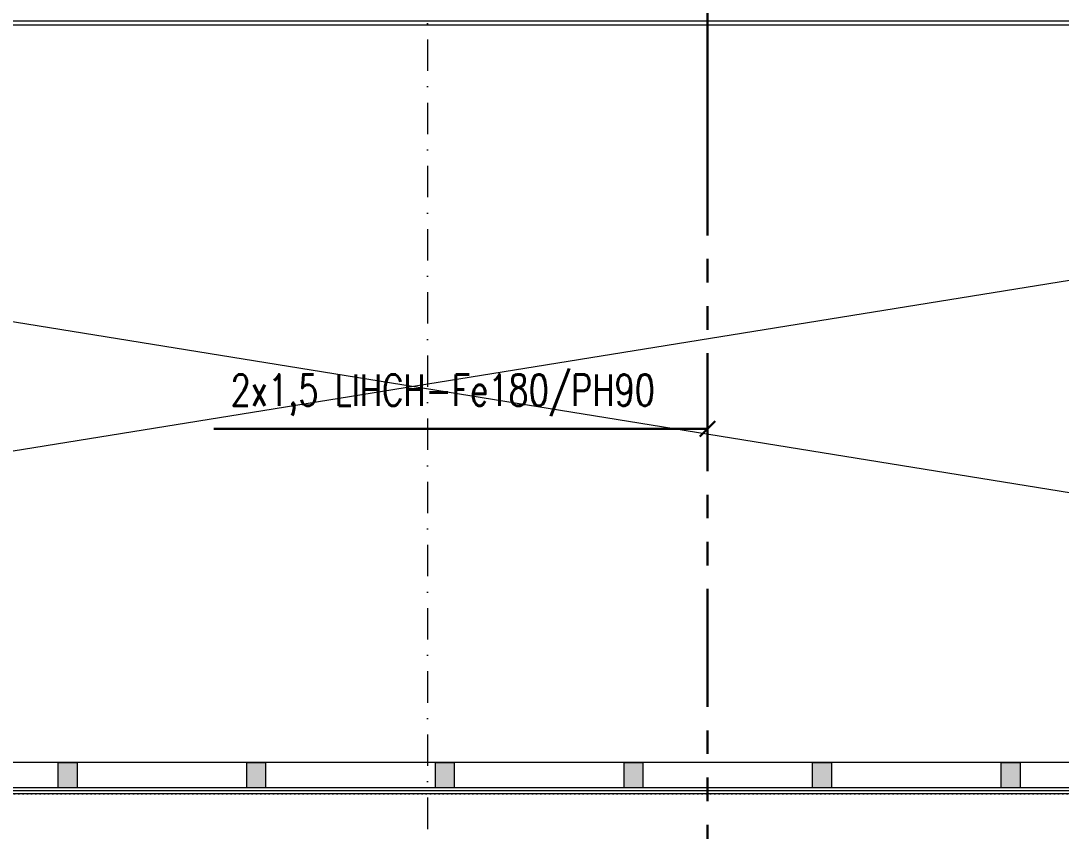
# Model space of a CAD drawing. Extents: x -9058 to 11890, y 0 to 8106.
# Drawn here: x 8305.7 to 8636.6, y 2309.3 to 2567.1 of the extents above; entities that cross this region are included whole.
import ezdxf

# ---------------------------------------------------------------- set-up
doc = ezdxf.new("R2010")
doc.units = 0
doc.header["$LTSCALE"] = 10
doc.header["$MEASUREMENT"] = 0
for name, pattern in [('DASHDOT', [1, 0.5, -0.25, 0, -0.25]), ('DOT2', [0.125, 0, -0.125]), ('PHANTOM2', [1.25, 0.625, -0.125, 0.125, -0.125, 0.125, -0.125])]:
    doc.linetypes.add(name, pattern=pattern)
doc.layers.get('0').update_dxf_attribs({"color": 9, "lineweight": 9})
for name, color, linetype, lineweight in [('06D', 9, 'Continuous', 9), ('10', 9, 'Continuous', 9), ('11', 9, 'Continuous', 9), ('20', 9, 'DOT2', 9), ('24', 9, 'DASHDOT', 9), ('E-10W ACİL ANONS İÇİN HOPARLÖR (SIVAÜSTÜ) (YANGINA DAYANIKLI)', 7, 'Continuous', 30), ('E-KABLO', 7, 'Continuous', 30), ('E-YANGIN', 7, 'Continuous', 30), ('E-YAZI', 7, 'Continuous', 30)]:
    doc.layers.add(name, color=color, linetype=linetype, lineweight=lineweight)
doc.styles.add('ILGAZ', font='txttw.shx')

# ---------------------------------------------------------------- blocks, each defined once
blk = doc.blocks.new('p-mek')
at = {"color": 6}
blk.add_lwpolyline([(210.29, -281.08, -0.000027), (210.29, -1029.08, 0.400031)], format="xyb", dxfattribs=at)
blk = doc.blocks.new('prf-10x10')
h = blk.add_hatch(color=255)
h.dxf.hatch_style = 1
h.paths.add_polyline_path([(-5, -5), (5, -5), (5, 5), (-5, 5)])
at = {"layer": '10'}
blk.add_lwpolyline([(-5, -5), (5, -5), (5, 5), (-5, 5)], close=True, dxfattribs=at)

msp = doc.modelspace()

# ---------------------------------------------------------------- linework, layer by layer
at = {"layer": '06D'}
for points in [[(7717.06, 2335.62), (9142.06, 2565.87)], [(9142.06, 2335.62), (7718.81, 2565.87)], [(9142.06, 2331.12), (7717.06, 2331.12)]]:
    msp.add_lwpolyline(points, dxfattribs=at)
at = {"layer": '11'}
for points in [[(7715.06, 2565.87), (9142.06, 2565.87), (9142.06, 2321.12), (9155.06, 2321.12), (9155.06, 2576.37), (9155.06, 2588.87), (9142.06, 2588.87), (9142.06, 2578.87), (7718.81, 2578.87)], [(7715.06, 2567.12), (9143.31, 2567.12), (9143.31, 2322.37), (9153.81, 2322.37), (9153.81, 2576.37), (9153.81, 2587.62), (9143.31, 2587.62), (9143.31, 2577.62), (7718.81, 2577.62)], [(9142.06, 2323.12), (7717.06, 2323.12)], [(9142.06, 2322.12), (7717.06, 2322.12)], [(9142.06, 2321.12), (7717.06, 2321.12)]]:
    msp.add_lwpolyline(points, dxfattribs=at)
at = {"layer": '20'}
msp.add_lwpolyline([(9827.86, 2321.12), (7716.92, 2321.12)], dxfattribs=at)
at = {"layer": '24', "ltscale": 2}
for points in [[(8435.06, 4008.37), (8435.06, 4008.37), (8435.06, 160.84)], [(7012.53, 2565.87), (10535.06, 2565.87)]]:
    msp.add_lwpolyline(points, dxfattribs=at)
at = {"layer": 'E-10W ACİL ANONS İÇİN HOPARLÖR (SIVAÜSTÜ) (YANGINA DAYANIKLI)', "color": 5, "linetype": 'PHANTOM2', "ltscale": 6}
for q in [(8524.16, 2986.49), (8524.16, 2195.13)]:
    msp.add_line((8524.16, 2536.35), q, dxfattribs=at)
at = {"layer": 'E-KABLO', "color": 7}
msp.add_line((8526.61, 2439.77), (8521.7, 2434.86), dxfattribs=at)
at = {"layer": 'E-YANGIN'}
msp.add_line((8367.04, 2437.31), (8524.16, 2437.31), dxfattribs=at)

# ---------------------------------------------------------------- block references
at = {"layer": '06D'}
msp.add_blockref('p-mek', (7675.06, 3723.87), dxfattribs=at)
at = {"layer": '10', "extrusion": (0, 0, -1), "xscale": 0.8, "yscale": 0.6, "zscale": -1, "rotation": 90}
for p in [(-8320.56, 2327.12), (-8380.56, 2327.12), (-8440.56, 2327.12), (-8500.56, 2327.12), (-8560.56, 2327.12), (-8620.56, 2327.12)]:
    msp.add_blockref('prf-10x10', p, dxfattribs=at)

# ---------------------------------------------------------------- texts
at = {"layer": 'E-YAZI', "color": 3, "style": 'ILGAZ', "width": 0.75}
msp.add_text('2x1,5 LIHCH-Fe180/PH90', height=10, dxfattribs=at).set_placement((8372.41, 2444.62))

doc.saveas('drawing.dxf')
